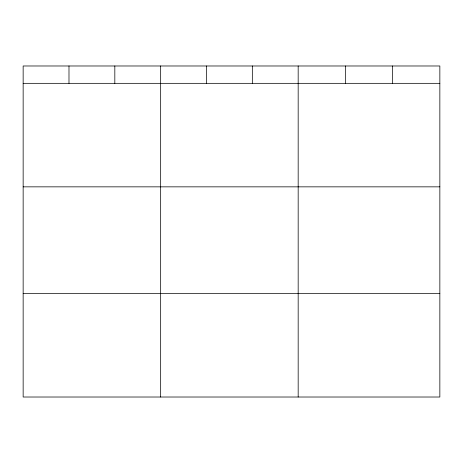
<?xml version="1.0" encoding="UTF-8"?>
<svg xmlns="http://www.w3.org/2000/svg" width="463" height="463" viewBox="0 0 463 463"><rect width="100%" height="100%" fill="white"/><g stroke="black" fill="none" stroke-linecap="round" stroke-linejoin="round"><path stroke-width="0.69" d="M439.85 186.849L439.85 65.983L23.15 65.983L23.15 397.017L439.85 397.017L439.85 186.849L23.15 186.849M23.15 83.334L439.85 83.334M23.15 293.501L439.85 293.501M392.624 65.983L392.624 83.334M345.398 65.983L345.398 83.334M298.172 65.983L298.172 397.017M252.335 65.983L252.335 83.334M206.498 65.983L206.498 83.334M160.661 65.983L160.661 397.017M114.824 65.983L114.824 83.334M68.987 65.983L68.987 83.334"/></g></svg>
